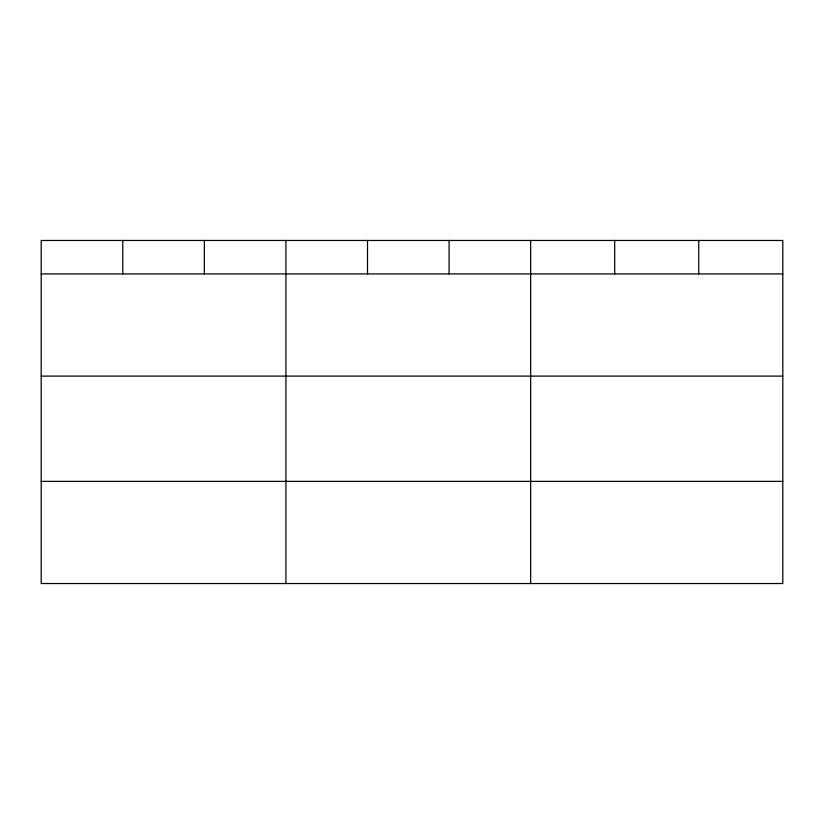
<?xml version="1.0" encoding="UTF-8"?>
<svg xmlns="http://www.w3.org/2000/svg" width="824" height="824" viewBox="0 0 824 824"><rect width="100%" height="100%" fill="white"/><g stroke="black" fill="none" stroke-linecap="round" stroke-linejoin="round"><path stroke-width="1.24" d="M782.8 376.104L782.8 240.464L41.2 240.464L41.2 583.536L782.8 583.536L782.8 376.104L41.2 376.104M41.2 273.928L782.8 273.928M41.2 481.371L782.8 481.371M698.752 240.464L698.752 273.928M614.704 240.464L614.704 273.928M530.656 240.464L530.656 583.536M449.08 240.464L449.08 273.928M367.504 240.464L367.504 273.928M285.928 240.464L285.928 583.536M204.352 240.464L204.352 273.928M122.776 240.464L122.776 273.928"/></g></svg>
